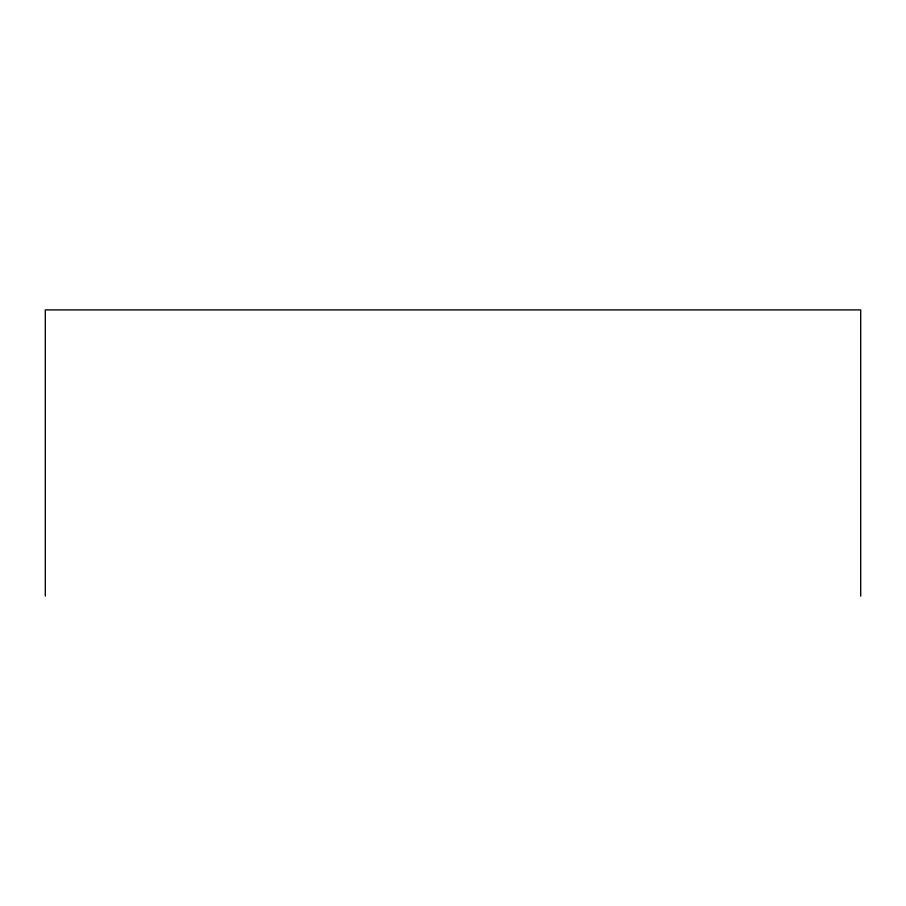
<?xml version="1.0" encoding="UTF-8"?>
<svg xmlns="http://www.w3.org/2000/svg" width="906" height="906" viewBox="0 0 906 906"><rect width="100%" height="100%" fill="white"/><g stroke="black" fill="none" stroke-linecap="round" stroke-linejoin="round"><path stroke-width="1.36" d="M860.7 596.103L860.7 309.897L45.3 309.897L45.3 596.103"/></g></svg>
